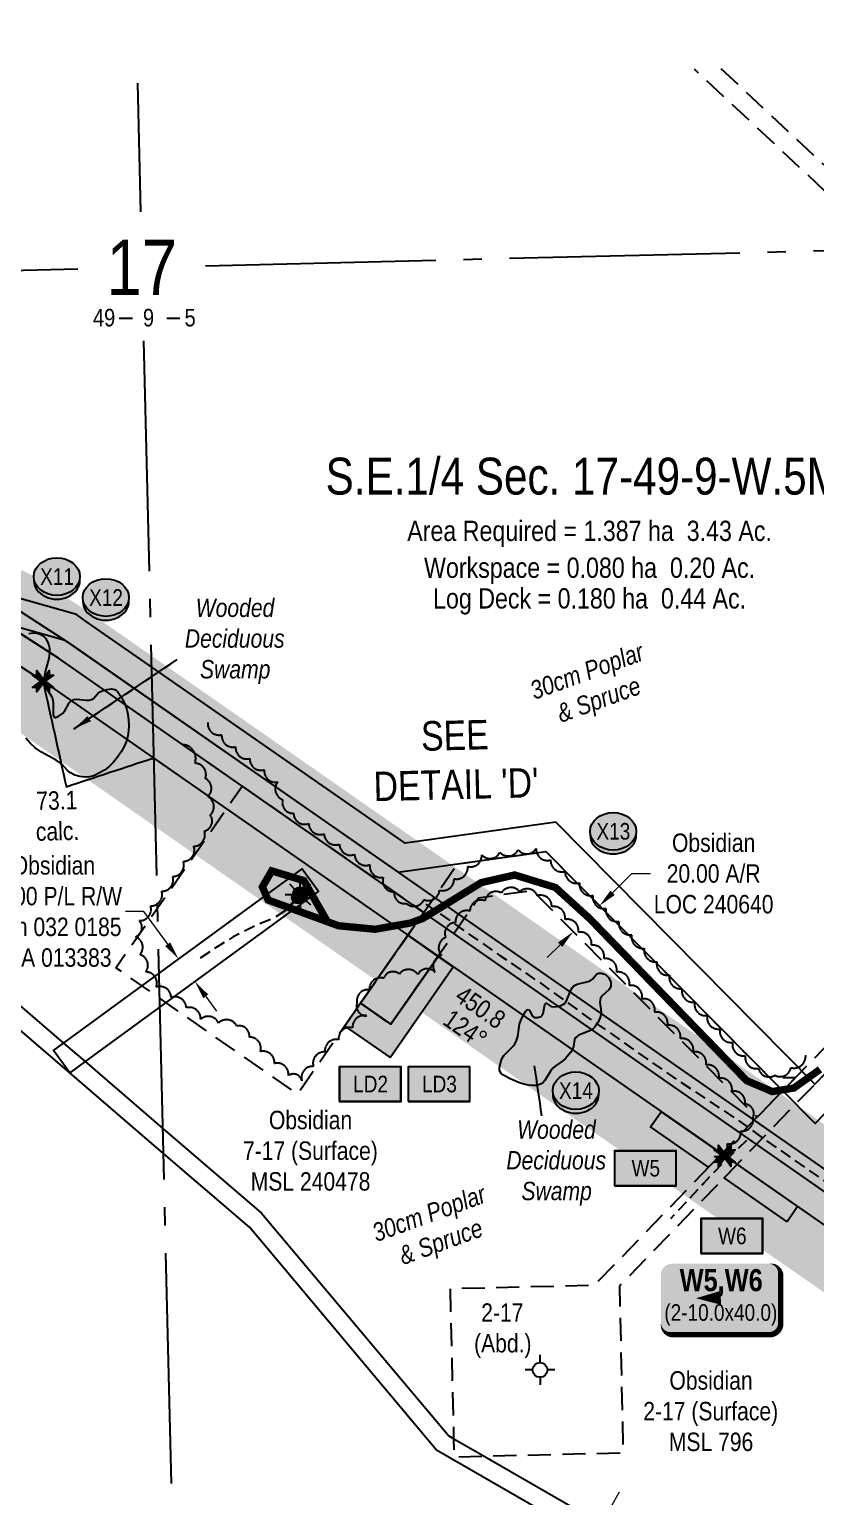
# Model space of a CAD drawing. Extents: x 610158 to 618425, y 5897307 to 5901062.
# Drawn here: x 614656 to 615082, y 5898438 to 5899234 of the extents above; entities that cross this region are included whole.
import ezdxf
from ezdxf.enums import TextEntityAlignment as Align

# ---------------------------------------------------------------- set-up
doc = ezdxf.new("R2010")
doc.units = 0
doc.header["$LTSCALE"] = 5
doc.header["$PDSIZE"] = 0.5
for name, pattern in [('0', [1, 1, 0]), ('foc-ACCESSROAD', [3.75, 2.5, -1.25]), ('foc-QUARTERLINE', [33, 25, -3, 2, -3]), ('UG_PIPE', [1.875, 1.25, -0.625])]:
    doc.linetypes.add(name, pattern=pattern)
doc.layers.get('Defpoints').update_dxf_attribs({"color": 9})
for name, color, linetype in [('10', 1, 'Continuous'), ('9', 3, 'Continuous'), ('AS-PIPE-UG', 44, 'UG_PIPE'), ('AS-ROADS', 254, 'Continuous'), ('AS-SYMBOL', 7, 'Continuous'), ('C-AR', 13, 'foc-ACCESSROAD'), ('C-RW', 13, 'Continuous'), ('C-SYMBOL', 7, 'Continuous'), ('C-WS', 13, 'foc-ACCESSROAD'), ('C-WS-S', 8, 'Continuous'), ('DETAIL-T', 7, 'Continuous'), ('F-WS-S', 8, 'Continuous'), ('L-AREAREQUIRED', 7, 'Continuous'), ('L-AREAWORK', 5, 'Continuous'), ('L-BD1', 253, 'Continuous'), ('L-MON', 1, 'Continuous'), ('L-SECLBL', 7, 'Continuous'), ('L-SECQ', 8, 'foc-QUARTERLINE'), ('L-TIE-T', 7, 'Continuous'), ('P-BUFFER-H 30m', 51, 'Continuous'), ('P-CROSSINGS', 250, 'Continuous'), ('P-PROPOSED', 10, 'Continuous'), ('P-PROPOSED-H', 21, 'Continuous'), ('P-TEMP-BLOCKS', 250, 'Continuous'), ('P-TEMP-H', 41, 'Continuous'), ('P-TEMP_WORKSPACE', 46, 'Continuous'), ('P-WORKAREA', 113, 'Continuous'), ('P-WORKAREA-H', 111, 'Continuous'), ('T-BUSH', 110, '0'), ('T-BUSH-T', 110, 'Continuous'), ('WETLAND', 143, 'Continuous'), ('WETLAND BLOCK', 146, 'Continuous'), ('WETLAND-T', 146, 'Continuous')]:
    doc.layers.add(name, color=color, linetype=linetype)
doc.layers.add('AS-PIPE-AG', color=7, linetype='Continuous', true_color=0x7d00fa)
doc.layers.add('P-100m WELL BORE BUFFER', color=7, linetype='Continuous', true_color=0xf5ffd6)
for name, color, linetype, lineweight in [('C-AR-T', 13, 'Continuous', 9), ('C-FLOWLINE-T', 13, 'Continuous', 9), ('C-RW-T', 13, 'Continuous', 9), ('C-WS-T', 13, 'Continuous', 9)]:
    doc.layers.add(name, color=color, linetype=linetype, lineweight=lineweight)
doc.styles.add('100L', font='ARIALN.TTF', dxfattribs={"height": 11})
doc.styles.add('175L', font='ARIALN.TTF', dxfattribs={"height": 20})
doc.styles.add('80', font='ARIALN.TTF', dxfattribs={"height": 10})
doc.styles.add('80CG', font='ARIALN.TTF', dxfattribs={"height": 10})
doc.styles.add('80L', font='ARIALN.TTF', dxfattribs={"height": 10})
doc.styles.add('80LS', font='ARIALNI.TTF', dxfattribs={"height": 10})
doc.styles.add('BOLD', font='ARIALNB.TTF')
doc.styles.add('Crossing', font='ARIALN.TTF', dxfattribs={"height": 10})
doc.styles.add('SIMPLEX', font='ARIALN.TTF')
doc.dimstyles.new('Compass 5 000', dxfattribs={"dimscale": 5, "dimtxt": 9, "dimasz": 2, "dimexe": 0.2, "dimexo": 0.0625, "dimgap": 0.5, "dimtad": 0, "dimtih": 1, "dimtoh": 1, "dimzin": 0, "dimdsep": 46, "dimtxsty": '80CG', "dimcen": 0.1, "dimse1": 1, "dimse2": 1, "dimclrd": 256, "dimclrt": 256, "dimaunit": 1, "dimadec": 4, "dimazin": 0, "dimtfac": 0.06, "dimtofl": 0, "dimtmove": 0, "dimatfit": 1, "dimfxl": 0.2, "dimtolj": 1, "dimtzin": 0, "dimlwd": -1, "dimarcsym": 0})

# ---------------------------------------------------------------- blocks, each defined once
blk = doc.blocks.new('RISER')
h = blk.add_hatch(color=255)
h.dxf.hatch_style = 1
edge = h.paths.add_edge_path()
edge.add_arc((0, 0), 0.7, 0, 360)
blk.add_hatch(color=13).paths.add_polyline_path([(0.58, -0.15), (-0.58, -0.15, 0.774597)])
at = {"color": 13}
blk.add_line((-0.58, -0.15), (0.58, -0.15), dxfattribs=at)
blk.add_circle((0, 0), 0.6, dxfattribs=at)
blk = doc.blocks.new('GAS')
h = blk.add_hatch(color=255)
h.dxf.hatch_style = 1
edge = h.paths.add_edge_path()
edge.add_arc((0, 0), 0.9, 0, 360)
for p, q in [((0, 0.81), (0, 1.62)), ((-0.81, 0), (-1.62, 0)), ((-0.57, 0.57), (-1.14, 1.14)), ((0.57, 0.57), (1.14, 1.14)), ((1.62, 0), (0.81, 0)), ((-0.57, -0.57), (-1.14, -1.14)), ((0, -0.81), (0, -1.62)), ((1.14, -1.14), (0.57, -0.57))]:
    blk.add_line(p, q)
blk.add_circle((0, 0), 0.8)
blk = doc.blocks.new('L-SECLBL')
at = {"layer": '9', "color": 7}
for p, q in [((-5.08, -27.83), (-12.29, -27.83)), ((20.7, -27.83), (13.5, -27.83))]:
    blk.add_line(p, q, dxfattribs=at)
at = {"layer": '10', "color": 2, "style": 'SIMPLEX'}
blk.add_attdef('SEC', text='', height=30, dxfattribs=at).set_placement((0, 0), align=Align.MIDDLE)
at = {"layer": '10', "color": 5, "style": '80L'}
blk.add_attdef('TWP', text='', height=9.5, dxfattribs=at).set_placement((-14.43, -27.37), align=Align.MIDDLE_RIGHT)
blk.add_attdef('RGE', text='', height=9.5, dxfattribs=at).set_placement((3.62, -27.37), align=Align.MIDDLE_CENTER)
blk.add_attdef('MER', text='', height=9.5, dxfattribs=at).set_placement((23.17, -27.37), align=Align.MIDDLE_LEFT)
blk = doc.blocks.new('*D378')
at = {"layer": 'C-AR-T', "transparency": 16777216}
for p, q in [((614972.1, 5898765.35), (614982.63, 5898775.78)), ((614982.63, 5898775.78), (614992.63, 5898775.78)), ((614943.68, 5898737.22), (614936.57, 5898730.19))]:
    blk.add_line(p, q, dxfattribs=at)
for points in [[(614970.92, 5898766.54), (614973.27, 5898764.17), (614964.99, 5898758.32)], [(614942.5, 5898738.41), (614944.85, 5898736.04), (614950.78, 5898744.26)]]:
    blk.add_solid(points, dxfattribs=at)
at = {"layer": 'Defpoints', "color": 0, "transparency": 16777216}
for p in [(614959.04, 5898764.32), (614964.99, 5898758.32), (614944.84, 5898750.27)]:
    blk.add_point(p, dxfattribs=at)
at = {"layer": 'C-AR-T', "transparency": 16777216, "insert": (615026.92, 5898775.78), "char_height": 10, "attachment_point": 5, "style": '80CG'}
blk.add_mtext('\\A1;Obsidian\\P20.00 A/R\\PLOC 240640', dxfattribs=at)
blk = doc.blocks.new('*D387')
at = {"layer": 'C-FLOWLINE-T', "transparency": 16777216}
for p, q in [((614970.94, 5898431.75), (614975.93, 5898440.41)), ((614955.91, 5898405.72), (614950.91, 5898397.06)), ((614950.91, 5898397.06), (614940.91, 5898397.06))]:
    blk.add_line(p, q, dxfattribs=at)
for points in [[(614969.49, 5898432.59), (614972.38, 5898430.92), (614965.94, 5898423.09)], [(614954.47, 5898406.55), (614957.35, 5898404.88), (614960.91, 5898414.38)]]:
    blk.add_solid(points, dxfattribs=at)
at = {"layer": 'Defpoints', "color": 0, "transparency": 16777216}
for p in [(614923.31, 5898447.69), (614918.28, 5898438.98), (614960.91, 5898414.38)]:
    blk.add_point(p, dxfattribs=at)
at = {"layer": 'C-FLOWLINE-T', "transparency": 16777216, "insert": (614889.42, 5898397.06), "char_height": 10, "attachment_point": 5, "style": '80CG'}
blk.add_mtext('\\A1;Obsidian\\P10.06 Flowline R/W\\PPLA 975', dxfattribs=at)
blk = doc.blocks.new('*D390')
at = {"layer": 'C-RW-T', "transparency": 16777216}
for p, q in [((614717.87, 5898755.17), (614707.87, 5898755.17)), ((614730.8, 5898737.46), (614717.87, 5898755.17)), ((614751.42, 5898709.19), (614757.31, 5898701.11))]:
    blk.add_line(p, q, dxfattribs=at)
for points in [[(614732.14, 5898738.44), (614729.45, 5898736.47), (614736.69, 5898729.38)], [(614752.76, 5898710.17), (614750.07, 5898708.21), (614745.52, 5898717.27)]]:
    blk.add_solid(points, dxfattribs=at)
at = {"layer": 'Defpoints', "color": 0, "transparency": 16777216}
for p in [(614752.79, 5898741.12), (614736.69, 5898729.38), (614761.63, 5898729.02)]:
    blk.add_point(p, dxfattribs=at)
at = {"layer": 'C-RW-T', "transparency": 16777216, "insert": (614668.78, 5898755.17), "char_height": 10, "attachment_point": 5, "style": '80CG'}
blk.add_mtext('\\A1;Obsidian\\P15.00 P/L R/W\\PPlan 032 0185\\PPLA 013383', dxfattribs=at)
blk = doc.blocks.new('GABD')
for p, q in [((0, 0.81), (0, 1.62)), ((-0.81, 0), (-1.62, 0)), ((1.62, 0), (0.81, 0)), ((0, -0.81), (0, -1.62))]:
    blk.add_line(p, q)
blk.add_circle((0, 0), 0.8)
blk = doc.blocks.new('TEMP')
h = blk.add_hatch(color=255)
h.dxf.hatch_style = 1
h.paths.add_polyline_path([(0, 0.25), (-0.67, 1.15), (-0.67, 0.67), (-1.15, 0.67), (-0.25, 0), (-1.15, -0.67), (-0.67, -0.67), (-0.67, -1.15), (0, -0.25), (0.67, -1.15), (0.67, -0.67), (1.15, -0.67), (0.25, 0), (1.15, 0.67), (0.67, 0.67), (0.67, 1.15)])
h.paths.add_polyline_path([(0.57, 0.85), (0.57, 0.57), (0.85, 0.57), (0.08, 0), (0.85, -0.57), (0.57, -0.57), (0.57, -0.85), (0, -0.08), (-0.57, -0.85), (-0.57, -0.57), (-0.85, -0.57), (-0.08, 0), (-0.85, 0.57), (-0.57, 0.57), (-0.57, 0.85), (0, 0.08)], flags=16)
h = blk.add_hatch(color=1)
h.dxf.hatch_style = 1
h.paths.add_polyline_path([(0, 0.08), (-0.57, 0.85), (-0.57, 0.57), (-0.85, 0.57), (-0.08, 0), (-0.85, -0.57), (-0.57, -0.57), (-0.57, -0.85), (0, -0.08), (0.57, -0.85), (0.57, -0.57), (0.85, -0.57), (0.08, 0), (0.85, 0.57), (0.57, 0.57), (0.57, 0.85)])
at = {"color": 1}
for p, q in [((-0.08, 0), (0.08, 0)), ((0, 0.08), (0, -0.08))]:
    blk.add_line(p, q, dxfattribs=at)
at = {"color": 255, "flags": 128}
blk.add_lwpolyline([(-0.25, 0), (-1.15, 0.67), (-0.67, 0.67), (-0.67, 1.15), (0, 0.25), (0.67, 1.15), (0.67, 0.67), (1.15, 0.67), (0.25, 0), (1.15, -0.67), (0.67, -0.67), (0.67, -1.15), (0, -0.25), (-0.67, -1.15), (-0.67, -0.67), (-1.15, -0.67)], close=True, dxfattribs=at)
at = {"color": 1, "flags": 128}
blk.add_lwpolyline([(-0.08, 0), (-0.85, 0.57), (-0.57, 0.57), (-0.57, 0.85), (0, 0.08), (0.57, 0.85), (0.57, 0.57), (0.85, 0.57), (0.08, 0), (0.85, -0.57), (0.57, -0.57), (0.57, -0.85), (0, -0.08), (-0.57, -0.85), (-0.57, -0.57), (-0.85, -0.57)], close=True, dxfattribs=at)
blk = doc.blocks.new('Temp_Area_Small_Pink')
at = {"true_color": 0xff8aff}
h = blk.add_hatch(color=211, dxfattribs=at)
h.dxf.hatch_style = 1
h.paths.add_polyline_path([(-16.83, -9.44), (16.33, -9.44), (16.33, 9.05), (-16.83, 9.05)])
at = {"color": 250}
for points in [[(-17.03, -9.64), (16.53, -9.64), (16.53, 9.25), (-17.03, 9.25)], [(-16.93, -9.54), (16.43, -9.54), (16.43, 9.15), (-16.93, 9.15)]]:
    blk.add_lwpolyline(points, close=True, dxfattribs=at)
at = {"color": 250, "style": '80L'}
blk.add_attdef('TEMPORARY', text='', height=9, dxfattribs=at).set_placement((0, -0.15), align=Align.MIDDLE_CENTER)
blk = doc.blocks.new('*U514')
at = {"true_color": 0xff8aff}
h = blk.add_hatch(color=211, dxfattribs=at)
edge = h.paths.add_edge_path()
edge.add_line((-26.5, -20), (26.5, -20))
edge.add_arc((26.5, -14), 6, 270, 360)
edge.add_line((32.5, -14), (32.5, 12.5))
edge.add_arc((26.5, 12.5), 6, 0, 90)
edge.add_line((26.5, 18.5), (-26.5, 18.5))
edge.add_arc((-26.5, 12.5), 6, 90, 180)
edge.add_line((-32.5, 12.5), (-32.5, -14))
edge.add_arc((-26.5, -14), 6, 180, 270)
at = {"color": 250, "flags": 128}
blk.add_lwpolyline([(-26.5, -20, 3, 3, 0), (26.5, -20, 3, 3, 0.414214), (32.5, -14, 3, 3, 0), (32.5, 12.5, 3, 0, 0.414214), (26.5, 18.5, 0, 0, 0), (-26.5, 18.5, 0, 0, 0.414214), (-32.5, 12.5, 0, 0, 0), (-32.5, -14, 0, 3, 0.414214)], format="xyseb", close=True, dxfattribs=at)
at = {"flags": 128}
blk.add_lwpolyline([(-13.5, -0.24, 0, 7.5, 0), (0, 0, 0, 0, 0)], format="xyseb", dxfattribs=at)
at = {"color": 250}
for tag, p, height, style in [('TEMP_AREA_W1_001', (-9.21, 2.24), 12, 'BOLD'), ('ENTER_TEXT_001', (-30.66, -12.47), 9, '80')]:
    blk.add_attdef(tag, p, '', height=height, dxfattribs=dict(at, style=style))
blk = doc.blocks.new('xing2')
h = blk.add_hatch(color=50)
h.dxf.hatch_style = 1
edge = h.paths.add_edge_path()
edge.add_ellipse((0, 0), major_axis=(-12.5, 0), ratio=0.816297, start_angle=0, end_angle=360)
h = blk.add_hatch(color=250)
h.dxf.hatch_style = 1
edge = h.paths.add_edge_path()
edge.add_ellipse((0, -2.05), major_axis=(-12.5, 0), ratio=0.816297, start_angle=0, end_angle=180)
edge.add_line((12.5, -2.05), (12.5, 0))
edge.add_ellipse((0, 0), major_axis=(-12.5, 0), ratio=0.816297, start_angle=0, end_angle=180, ccw=False)
edge.add_line((-12.5, 0), (-12.5, -2.05))
at = {"color": 250}
blk.add_ellipse((0, 0), major_axis=(-12.5, 0), ratio=0.816297, dxfattribs=at)
blk.add_ellipse((0, -2.05), major_axis=(-12.5, 0), ratio=0.816297, start_param=0, end_param=3.141593, dxfattribs=at)
at = {"color": 250, "style": 'Crossing'}
blk.add_attdef('CROSSING', text='', height=9, dxfattribs=at).set_placement((0.09, 0.02), align=Align.MIDDLE_CENTER)
at = {"color": 250, "style": 'Crossing', "flags": 1}
for tag, p in [('OWNER', (0.09, -12.49)), ('DESCRIPTION', (0.09, -25.77)), ('LOCATION', (0.09, -39.3)), ('DWG_REF', (0.09, -52.84))]:
    blk.add_attdef(tag, text='', height=9, dxfattribs=at).set_placement(p, align=Align.MIDDLE_CENTER)
blk = doc.blocks.new('Temp_Area3')
h = blk.add_hatch(color=111)
h.dxf.hatch_style = 1
h.paths.add_polyline_path([(-16.83, -9.44), (16.33, -9.44), (16.33, 9.05), (-16.83, 9.05)])
at = {"color": 250}
for points in [[(-17.03, -9.64), (16.53, -9.64), (16.53, 9.25), (-17.03, 9.25)], [(-16.93, -9.54), (16.43, -9.54), (16.43, 9.15), (-16.93, 9.15)]]:
    blk.add_lwpolyline(points, close=True, dxfattribs=at)
at = {"color": 250, "style": '80L'}
blk.add_attdef('TEMPORARY', text='', height=9, dxfattribs=at).set_placement((0, -0.15), align=Align.MIDDLE_CENTER)

msp = doc.modelspace()

# ---------------------------------------------------------------- hatches: boundary and pattern name
at = {"layer": 'P-BUFFER-H 30m'}
h = msp.add_hatch(color=256, dxfattribs=at)
h.dxf.hatch_style = 1
edge = h.paths.add_edge_path()
edge.add_line((615913.713, 5898137.599), (615867.457, 5898135.745))
edge.add_line((615867.457, 5898135.745), (615666.44, 5898200.005))
edge.add_line((615666.44, 5898200.005), (615608.487, 5898275.014))
edge.add_arc((615584.756, 5898256.679), 29.989, 37.689691, 55.182579)
edge.add_line((615601.879, 5898281.299), (615577.588, 5898298.193))
edge.add_line((615577.588, 5898298.193), (615557.134, 5898312.418))
edge.add_line((615557.134, 5898312.418), (615540.072, 5898324.284))
edge.add_line((615540.072, 5898324.284), (615512.151, 5898343.727))
edge.add_line((615512.151, 5898343.727), (615058.614, 5898659.543))
edge.add_line((615058.614, 5898659.543), (614688.634, 5898917.176))
edge.add_arc((614671.497, 5898892.566), 29.989, 55.1489, 57.0489)
edge.add_line((614687.808, 5898917.731), (614658.072, 5898937.005))
edge.add_arc((614641.761, 5898911.841), 29.989, 57.0489, 74.215427)
edge.add_line((614649.918, 5898940.699), (614580.511, 5898960.319))
edge.add_arc((614572.354, 5898931.461), 29.989, 74.215427, 135.220277)
edge.add_line((614551.067, 5898952.584), (614517.111, 5898918.366))
edge.add_line((614517.111, 5898918.366), (613916.376, 5898903.684))
edge.add_line((613916.376, 5898903.684), (613896.273, 5898903.193))
edge.add_line((613896.273, 5898903.193), (613885.042, 5898902.918))
edge.add_line((613885.042, 5898902.918), (613880.152, 5899087.564))
edge.add_arc((613850.174, 5899086.77), 29.989, 1.516952, 91.760143)
edge.add_line((613849.253, 5899116.745), (613820.647, 5899115.866))
edge.add_line((613820.647, 5899115.866), (613818.397, 5899204.514))
edge.add_arc((613788.417, 5899203.753), 29.989, 1.454001, 91.52732)
edge.add_line((613787.618, 5899233.731), (613772.629, 5899233.331))
edge.add_arc((613773.428, 5899203.353), 29.989, 91.52732, 181.453997)
edge.add_line((613743.449, 5899202.592), (613746.846, 5899068.754))
edge.add_arc((613776.825, 5899069.515), 29.989, 181.453997, 271.760143)
edge.add_line((613777.747, 5899039.54), (613806.401, 5899040.421))
edge.add_line((613806.401, 5899040.421), (613811.148, 5898861.054))
edge.add_arc((613841.126, 5898861.848), 29.989, 181.515887, 271.400065)
edge.add_line((613841.859, 5898831.868), (613897.976, 5898833.239))
edge.add_line((613897.976, 5898833.239), (613918.079, 5898833.731))
edge.add_line((613918.079, 5898833.731), (614542.115, 5898848.983))
edge.add_arc((614541.382, 5898878.962), 29.989, 271.400065, 315.220277)
edge.add_line((614562.669, 5898857.839), (614585.618, 5898880.965))
edge.add_line((614585.618, 5898880.965), (614622.991, 5898870.401))
edge.add_line((614622.991, 5898870.401), (614646.404, 5898855.225))
edge.add_line((614646.404, 5898855.225), (615015.772, 5898598.018))
edge.add_line((615015.772, 5898598.018), (615452.501, 5898293.906))
edge.add_line((615452.501, 5898293.906), (615480.408, 5898274.458))
edge.add_line((615480.408, 5898274.458), (615523.332, 5898244.606))
edge.add_line((615523.332, 5898244.606), (615543.786, 5898230.381))
edge.add_line((615543.786, 5898230.381), (615553.391, 5898223.701))
edge.add_line((615553.391, 5898223.701), (615615.673, 5898143.087))
edge.add_arc((615639.404, 5898161.422), 29.989, 217.689691, 252.272295)
edge.add_line((615630.273, 5898132.857), (615852.192, 5898061.915))
edge.add_arc((615861.323, 5898090.48), 29.989, 252.272295, 272.294891)
edge.add_line((615862.524, 5898060.515), (615906.282, 5898062.269))
edge.add_arc((615905.081, 5898092.233), 29.989, 272.294891, 327.445132)
edge.add_line((615930.358, 5898076.096), (615940.19, 5898091.497))
edge.add_arc((615914.913, 5898107.634), 29.989, 327.445132, 452.294891)
at = {"layer": 'P-PROPOSED-H'}
h = msp.add_hatch(color=256, dxfattribs=at)
h.dxf.hatch_style = 1
h.paths.add_polyline_path([(614635.504, 5898898.027), (614663.132, 5898880.119), (615032.909, 5898622.628), (615469.638, 5898318.516), (615495.014, 5898319.117), (615041.478, 5898634.933), (614671.497, 5898892.566), (614641.761, 5898911.841), (614572.354, 5898931.461), (614529.902, 5898888.681), (613917.109, 5898873.704), (613917.346, 5898863.711), (614541.382, 5898878.962), (614576.775, 5898914.629)])
at = {"layer": 'P-TEMP-H'}
h = msp.add_hatch(color=256, dxfattribs=at)
h.dxf.hatch_style = 1
h.paths.add_polyline_path([(614851.424, 5898675.943), (614885.651, 5898725.17), (614877.447, 5898730.883), (614851.828, 5898694.035), (614835.413, 5898705.448), (614826.802, 5898693.062)])
h = msp.add_hatch(color=256, dxfattribs=at)
h.dxf.hatch_style = 1
h.paths.add_polyline_path([(614998.451, 5898646.622), (615031.265, 5898623.773), (615024.22, 5898616.498), (614992.739, 5898638.419)])
h = msp.add_hatch(color=256, dxfattribs=at)
h.dxf.hatch_style = 1
h.paths.add_polyline_path([(615066.726, 5898586.899), (615032.58, 5898610.676), (615039.625, 5898617.951), (615072.439, 5898595.102)])
at = {"layer": 'P-WORKAREA-H'}
h = msp.add_hatch(color=256, dxfattribs=at)
h.dxf.hatch_style = 1
h.paths.add_polyline_path([(614835.413, 5898705.448), (614851.828, 5898694.035), (614877.447, 5898730.883), (614861.041, 5898742.307)])

# ---------------------------------------------------------------- linework, layer by layer
at = {"layer": 'AS-PIPE-AG', "flags": 128}
msp.add_lwpolyline([(614801.056, 5898762.708), (614803.283, 5898765.107)], dxfattribs=at)
at = {"layer": 'AS-PIPE-UG', "flags": 128}
for points in [[(614800.968, 5898762.479), (614799.398, 5898760.502), (614796.483, 5898756.921), (614788.422, 5898751.635), (614778.852, 5898747.799), (614766.234, 5898741.427), (614755.803, 5898734.898), (614746.121, 5898728.388)], [(614870.813, 5898759.146), (614883.307, 5898750.651), (614910.887, 5898731.347), (614933.406, 5898716.08), (614958.188, 5898698.105), (615002.408, 5898667.11), (615038.745, 5898642.922), (615061.803, 5898626.521), (615119.597, 5898586.426), (615151.285, 5898564.153), (615151.279, 5898564.174), (615206.777, 5898526.651), (615263.679, 5898486.832), (615316.535, 5898450.391), (615356.437, 5898422.997), (615411.748, 5898384.407), (615486.688, 5898330.977), (615515.299, 5898310.791), (615544.825, 5898290.994), (615568.673, 5898275.318), (615584.062, 5898263.21), (615598.617, 5898250.621), (615606.84, 5898241.875), (615615.299, 5898228.944), (615623.72, 5898215.602), (615624.711, 5898210.939), (615633.505, 5898201.07), (615641.505, 5898190.509), (615654.854, 5898176.68), (615667.008, 5898170.117), (615674.21, 5898167.545), (615674.258, 5898167.611), (615689.448, 5898163.705), (615729.458, 5898152.398), (615756.884, 5898143.829), (615782.682, 5898135.111), (615819.794, 5898123.008), (615853.52, 5898112.133), (615873.842, 5898105.384), (615887.595, 5898100.893), (615899.528, 5898097.04), (615899.542, 5898097.012), (615903.496, 5898094.048), (615906.831, 5898091.617), (615909.485, 5898091.143)], [(615044.787, 5898630.919), (615033.46, 5898620.395), (615021.561, 5898607.801), (615003.506, 5898588.477)]]:
    msp.add_lwpolyline(points, dxfattribs=at)
at = {"layer": 'AS-ROADS', "const_width": 3.997, "flags": 128}
msp.add_lwpolyline([(614817.393, 5898749.684), (614804.636, 5898771.946), (614787.196, 5898777.241), (614782.118, 5898768.575), (614785.241, 5898761.428), (614823.41, 5898747.486), (614843.272, 5898745.57), (614862.395, 5898748.944), (614869.257, 5898751.482), (614900.861, 5898770.886), (614919.002, 5898775.026), (614941.107, 5898768.236), (614959.822, 5898751.205), (615044.82, 5898663.446), (615058.719, 5898657.516), (615070.445, 5898659.46), (615084.629, 5898669.564)], dxfattribs=at)
at = {"layer": 'C-AR', "flags": 128}
msp.add_lwpolyline([(615071.328, 5898665.145), (615050.463, 5898643.599), (614928.772, 5898766.548), (614899.4, 5898762.457), (614851.828, 5898694.035), (614835.411, 5898705.449), (614887.978, 5898781.051), (614935.935, 5898787.731), (615057.342, 5898665.069)], close=True, dxfattribs=at)
at = {"layer": 'C-RW'}
msp.add_lwpolyline([(614061.446, 5899188.388), (614076.309, 5899182.569), (614090.288, 5899177.097), (614142.229, 5899156.767), (614300.576, 5899094.778), (614496.082, 5899018.253), (614677.107, 5898900.914), (615047.224, 5898643.186), (615512.033, 5898319.52), (615495.014, 5898319.117), (615041.478, 5898634.933), (614671.497, 5898892.566), (614491.493, 5899009.244), (614274.622, 5899094.134), (614086.221, 5899167.885), (614072.243, 5899173.356), (614035.494, 5899187.742)], dxfattribs=at)
at = {"layer": 'C-RW', "flags": 128}
msp.add_lwpolyline([(615253.138, 5898838.411), (615081.898, 5898661.585), (614941.32, 5898803.616), (614859.566, 5898792.229), (614686.078, 5898912.9), (614681.24, 5898916.266), (613971.804, 5899116.818), (613970.973, 5899151.302), (613955.983, 5899150.941), (613957.081, 5899105.386), (614674.357, 5898902.626), (614677.721, 5898900.449), (614855.822, 5898776.568), (614935.948, 5898787.729), (615082.015, 5898640.152), (615259.638, 5898823.569), (615363.984, 5898826.085), (615363.622, 5898841.075)], close=True, dxfattribs=at)
at = {"layer": 'C-RW'}
for points in [[(615124.23, 5898310.332), (615109.003, 5898309.971), (615036.722, 5898370.621), (614876.643, 5898463.011), (614775.162, 5898583.913), (614727.454, 5898624.898), (614677.608, 5898667.719), (614485.096, 5898833.1), (614477.426, 5898839.689), (614472.438, 5898843.975), (614487.649, 5898844.347), (614492.505, 5898840.172), (614674.318, 5898683.871), (614685.992, 5898673.835), (614727.128, 5898638.473), (614781.718, 5898591.545), (614883.209, 5898470.838), (614886.051, 5898469.198), (614902.467, 5898459.723), (615042.514, 5898378.896), (615124.23, 5898310.332)], [(614685.992, 5898673.835), (614677.608, 5898667.719), (614668.772, 5898679.826), (614674.318, 5898683.871), (614715.859, 5898714.18), (614725.148, 5898720.957), (614803.781, 5898778.325), (614812.616, 5898766.217), (614728.89, 5898705.133), (614725.586, 5898702.722), (614685.992, 5898673.835)]]:
    msp.add_lwpolyline(points, close=True, dxfattribs=at)
at = {"layer": 'C-WS', "flags": 128}
for points in [[(615329.581, 5899219.954), (615335.727, 5899119.627), (615336.424, 5898964.353), (615383.679, 5898965.495), (615384.542, 5898929.842), (615524.624, 5898933.242), (615525.103, 5898913.136), (615409.452, 5898910.33), (615385.011, 5898909.753), (615385.271, 5898899.742), (615385.858, 5898874.118), (615285.345, 5898871.699), (614975.876, 5898552.119), (614977.77, 5898461.425), (614902.491, 5898459.62), (614886.305, 5898459.232), (614886.069, 5898469.099), (614884.111, 5898550.697), (614962.316, 5898552.572), (615285.001, 5898885.8), (615283.131, 5898963.066), (615016.467, 5899212.16)], [(615030.832, 5899212.518), (615297.491, 5898963.413), (615330.321, 5898964.206), (615329.624, 5899119.475), (615323.479, 5899219.802)]]:
    msp.add_lwpolyline(points, dxfattribs=at)
msp.add_lwpolyline([(614771.192, 5898823.184), (614869.652, 5898754.693), (614801.172, 5898656.199), (614702.691, 5898724.7)], close=True, dxfattribs=at)
at = {"layer": 'L-SECQ', "flags": 128}
for points in [[(614714.339, 5899204.639), (614716.017, 5899134.698)], [(614751.234, 5899105.554), (615520.074, 5899124.214)], [(613912.085, 5899085.187), (614681.998, 5899103.873)], [(614717.696, 5899064.745), (614736.025, 5898301.085)]]:
    msp.add_lwpolyline(points, dxfattribs=at)
at = {"layer": 'P-PROPOSED', "flags": 128}
msp.add_lwpolyline([(614635.504, 5898898.027), (614663.132, 5898880.119), (615032.909, 5898622.628), (615469.638, 5898318.516), (615495.014, 5898319.117), (615041.478, 5898634.933), (614671.497, 5898892.566), (614641.761, 5898911.841), (614572.354, 5898931.461), (614529.902, 5898888.681), (613917.109, 5898873.704), (613917.346, 5898863.711), (614541.382, 5898878.962), (614576.775, 5898914.629)], close=True, dxfattribs=at)
at = {"layer": 'P-TEMP_WORKSPACE'}
for points in [[(614851.424, 5898675.943), (614885.651, 5898725.17), (614877.447, 5898730.883), (614851.828, 5898694.035), (614835.413, 5898705.448), (614826.802, 5898693.062)], [(614998.451, 5898646.622), (615031.265, 5898623.773), (615024.22, 5898616.498), (614992.739, 5898638.419)], [(615066.726, 5898586.899), (615032.58, 5898610.676), (615039.625, 5898617.951), (615072.439, 5898595.102)]]:
    msp.add_lwpolyline(points, close=True, dxfattribs=at)
at = {"layer": 'P-WORKAREA'}
msp.add_lwpolyline([(614835.413, 5898705.448), (614851.828, 5898694.035), (614877.447, 5898730.883), (614861.041, 5898742.307)], close=True, dxfattribs=at)
at = {"layer": 'T-BUSH', "flags": 128}
for points in [[(614752.528, 5898857.689, 0.5205671), (614760.064, 5898851.12, 0.5205671), (614767.599, 5898844.552, 0.5205671), (614775.294, 5898838.179, 0.5205671), (614783.218, 5898832.084, 0.5205671), (614790.439, 5898825.512, 0.5205671), (614793.199, 5898815.904, 0.5205671), (614798.978, 5898808.497, 0.5205671), (614807.278, 5898802.926, 0.5205671), (614815.576, 5898797.351, 0.5205671), (614823.863, 5898791.762, 0.5205671), (614832.15, 5898786.172, 0.5205671), (614840.437, 5898780.582, 0.5205671), (614847.67, 5898773.772, 0.5205671), (614853.696, 5898765.861, 0.5205671), (614860.239, 5898759.617, 0.5205671), (614869.774, 5898761.659, 0.5205671), (614878.251, 5898766.768, 0.5205671), (614886.094, 5898772.965, 0.5205671), (614893.491, 5898779.689, 0.5205671), (614901.122, 5898785.914, 0.5205671), (614911.022, 5898787.292, 0.5205671), (614920.923, 5898788.67, 0.5205671), (614930.633, 5898789.344, 0.5205671), (614938.486, 5898783.159, 0.5205671), (614946.339, 5898776.974, 0.5205671), (614954.193, 5898770.789, 0.5205671), (614961.423, 5898763.901, 0.5205671), (614968.51, 5898756.852, 0.5205671), (614975.598, 5898749.802, 0.5205671), (614982.491, 5898742.566, 0.5205671), (614989.313, 5898735.259, 0.5205671), (614996.135, 5898727.953, 0.5205671), (615002.957, 5898720.646, 0.5205671), (615009.78, 5898713.34, 0.5205671), (615016.618, 5898706.049, 0.5205671), (615023.478, 5898698.778, 0.5205671), (615030.338, 5898691.507, 0.5205671), (615037.198, 5898684.236, 0.5205671), (615044.057, 5898676.965, 0.5205671), (615051.238, 5898670.097, 0.5205671), (615060.121, 5898666.403, 0.5205671), (615068.829, 5898670.47, 0.5205671), (615076.817, 5898677.304, 0.5205671)], [(615027.123, 5898622.399, 0.5205671), (615034.363, 5898629.287, 0.5205671), (615041.602, 5898636.174, 0.5205671), (615048.28, 5898643.574, 0.5205671), (615043.972, 5898650.726, 0.5205671), (615036.806, 5898657.69, 0.5205671), (615029.753, 5898664.767, 0.5205671), (615022.787, 5898671.932, 0.5205671), (615015.822, 5898679.096, 0.5205671), (615008.856, 5898686.261, 0.5205671), (615001.891, 5898693.425, 0.5205671), (614994.925, 5898700.59, 0.5205671), (614988.039, 5898707.83, 0.5205671), (614981.173, 5898715.089, 0.5205671), (614974.306, 5898722.349, 0.5205671), (614967.44, 5898729.608, 0.5205671), (614960.574, 5898736.868, 0.5205671), (614953.588, 5898744.009, 0.5205671), (614946.345, 5898750.893, 0.5205671), (614939.102, 5898757.776, 0.5205671), (614931.322, 5898763.787, 0.5205671), (614921.748, 5898765.961, 0.5205671), (614911.779, 5898765.288, 0.5205671), (614902.899, 5898761.03, 0.5205671), (614894.64, 5898755.458, 0.5205671), (614886.854, 5898749.195, 0.5205671), (614881.519, 5898741.136, 0.5205671), (614879.302, 5898731.404, 0.5205671), (614875.772, 5898722.241, 0.5205671), (614866.398, 5898721.037, 0.5205671), (614856.458, 5898721.307, 0.5205671), (614847.936, 5898719, 0.5205671), (614840.146, 5898712.742, 0.5205671), (614833.486, 5898705.516, 0.5205671), (614838.717, 5898698.579, 0.5205671), (614831.084, 5898692.13, 0.5205671), (614823.452, 5898685.68, 0.5205671), (614816.059, 5898678.998, 0.5205671), (614809.803, 5898671.205, 0.5205671), (614803.548, 5898663.413, 0.5205671), (614796.278, 5898666.273, 0.5205671), (614788.665, 5898672.744, 0.5205671), (614781.051, 5898679.215, 0.5205671), (614775.076, 5898687.06, 0.5205671), (614768.222, 5898693.062, 0.5205671), (614758.368, 5898694.716, 0.5205671), (614748.64, 5898696.65, 0.5205671), (614740.896, 5898702.965, 0.5205671), (614732.608, 5898708.512, 0.5205671), (614724.514, 5898714.172, 0.5205671), (614718.911, 5898722.446, 0.5205671), (614715.731, 5898731.799, 0.5205671), (614713.329, 5898741.498, 0.5205671), (614715.439, 5898750.274, 0.5205671), (614721.46, 5898758.249, 0.5205671), (614727.481, 5898766.223, 0.5205671), (614733.482, 5898774.212, 0.5205671), (614739.191, 5898782.413, 0.5205671), (614744.9, 5898790.614, 0.5205671), (614750.608, 5898798.815, 0.5205671), (614753.877, 5898807.609, 0.5205671), (614752.57, 5898817.516, 0.5205671), (614751.17, 5898827.387, 0.5205671), (614745.498, 5898835.613, 0.5205671), (614738.528, 5898845.72, 0.5205671)]]:
    msp.add_lwpolyline(points, format="xyb", dxfattribs=at)
at = {"layer": 'WETLAND'}
msp.add_lwpolyline([(614655.375, 5898905.955), (614657.861, 5898906.317), (614659.959, 5898906.222), (614661.667, 5898905.664), (614663.168, 5898904.68), (614664.395, 5898903.481), (614665.153, 5898902.274), (614666.032, 5898900.207), (614666.615, 5898898.006), (614666.674, 5898895.477), (614666.209, 5898892.448), (614664.519, 5898885.911), (614663.988, 5898883.12), (614663.887, 5898880.267), (614664.395, 5898877.835), (614665.232, 5898876.056), (614667.509, 5898872.288), (614668.215, 5898870.741), (614668.617, 5898868.375), (614668.72, 5898861.81), (614669.119, 5898860.687), (614669.441, 5898860.432), (614669.852, 5898860.374), (614671.402, 5898860.986), (614673.672, 5898862.556), (614675.041, 5898864.149), (614677.358, 5898868.367), (614678.583, 5898869.65), (614679.724, 5898870.166), (614681.211, 5898870.361), (614686.512, 5898869.883), (614688.209, 5898869.883), (614689.545, 5898870.163), (614690.587, 5898870.741), (614692.619, 5898873.344), (614693.316, 5898874.015), (614695.197, 5898874.996), (614697.681, 5898875.652), (614700.302, 5898875.946), (614702.046, 5898875.652), (614702.75, 5898875.227), (614703.45, 5898874.54), (614705.32, 5898871.833), (614706.583, 5898869.75), (614707.654, 5898867.388), (614708.515, 5898864.786), (614709.148, 5898861.997), (614709.539, 5898859.069), (614709.669, 5898856.116), (614709.535, 5898853.24), (614709.14, 5898850.552), (614708.347, 5898847.681), (614707.123, 5898844.716), (614705.506, 5898841.751), (614703.554, 5898838.893), (614701.344, 5898836.25), (614698.944, 5898833.903), (614696.429, 5898831.924), (614693.861, 5898830.362), (614690.754, 5898828.879), (614688.405, 5898828.179), (614685.884, 5898828.017), (614683.153, 5898828.355), (614680.443, 5898829.164), (614678.037, 5898830.362), (614676.544, 5898831.584), (614673.126, 5898835.273), (614670.218, 5898837.377), (614662.252, 5898841.688), (614658.939, 5898844.004), (614656.34, 5898846.43), (614653.847, 5898849.149)], dxfattribs=at)
msp.add_lwpolyline([(614926.316, 5898702.13), (614927.033, 5898701.51), (614928.678, 5898698.501), (614929.59, 5898697.765), (614931.415, 5898697.704), (614933.41, 5898698.31), (614933.978, 5898698.856), (614934.397, 5898699.83), (614935.285, 5898704.693), (614935.647, 5898705.263), (614936.138, 5898705.404), (614938.866, 5898703.767), (614940.246, 5898703.534), (614941.877, 5898703.649), (614943.681, 5898704.111), (614945.414, 5898704.858), (614946.333, 5898705.574), (614947.115, 5898706.676), (614949.403, 5898712.609), (614950.089, 5898713.812), (614950.871, 5898714.68), (614951.764, 5898715.294), (614952.876, 5898715.797), (614958.834, 5898717.301), (614960.171, 5898717.837), (614961.239, 5898718.5), (614963.462, 5898721.129), (614964.513, 5898721.774), (614966.049, 5898721.772), (614967.787, 5898721.228), (614968.88, 5898720.494), (614969.879, 5898719.414), (614970.643, 5898718.143), (614971.061, 5898716.863), (614971.061, 5898714.68), (614970.779, 5898713.763), (614970.178, 5898712.853), (614966.66, 5898709.669), (614965.604, 5898708.132), (614965.258, 5898706.04), (614965.841, 5898700.629), (614965.604, 5898698.31), (614964.292, 5898695.238), (614962.33, 5898692.308), (614961.371, 5898691.407), (614960.04, 5898690.618), (614954.974, 5898688.719), (614953.365, 5898687.943), (614952.126, 5898686.95), (614951.417, 5898685.76), (614950.871, 5898681.94), (614950.282, 5898680.442), (614949.381, 5898678.888), (614946.506, 5898675.392), (614945.055, 5898674.117), (614941.434, 5898671.684), (614939.958, 5898670.481), (614938.435, 5898668.607), (614935.322, 5898663.553), (614934.377, 5898662.477), (614933.41, 5898661.751), (614932.005, 5898661.157), (614930.353, 5898660.833), (614928.466, 5898660.781), (614926.36, 5898661.002), (614924.029, 5898661.501), (614921.549, 5898662.266), (614916.494, 5898664.479), (614912.62, 5898666.561), (614911.625, 5898667.413), (614911.037, 5898668.299), (614910.785, 5898669.317), (614910.788, 5898670.609), (614911.583, 5898674.301), (614912.148, 5898675.697), (614913.087, 5898677.108), (614918.096, 5898682.224), (614919.076, 5898683.469), (614919.768, 5898684.669), (614920.631, 5898687.467), (614921.596, 5898694.099), (614922.496, 5898696.673), (614924.785, 5898700.968), (614925.602, 5898701.881), (614926.316, 5898702.13)], close=True, dxfattribs=at)

# ---------------------------------------------------------------- block references
at = {"layer": 'AS-SYMBOL', "xscale": 4.998132549999966, "yscale": 4.998132549999966, "zscale": 4.998132549999966}
msp.add_blockref('RISER', (614801.049, 5898762.696), dxfattribs=at)
at = {"layer": 'C-WS-S', "color": 6, "xscale": 4.999999999999851, "yscale": 4.999999999999851, "zscale": 4.999999999999851}
msp.add_blockref('GAS', (614802.651, 5898764.293), dxfattribs=at)
at = {"layer": 'F-WS-S', "color": 6, "xscale": 4.998132549999936, "yscale": 4.998132549999936, "zscale": 4.998132549999936}
msp.add_blockref('GABD', (614932.738, 5898506.541), dxfattribs=at)
at = {"layer": 'L-MON', "xscale": 4.99813254999997, "yscale": 4.99813254999997, "zscale": 4.99813254999997}
for p in [(614663.132, 5898880.119), (615032.909, 5898622.628)]:
    msp.add_blockref('TEMP', p, dxfattribs=at)
at = {"layer": 'L-SECLBL', "color": 6, "xscale": 0.99962651, "yscale": 0.99962651, "zscale": 0.99962651}
msp.add_blockref('L-SECLBL', (614716.737, 5899104.716), dxfattribs=at).add_auto_attribs({'SEC': '17', 'TWP': '49', 'RGE': '9', 'MER': '5'})
at = {"layer": 'P-100m WELL BORE BUFFER', "xscale": 0.99962651, "yscale": 0.99962651, "zscale": 0.99962651}
for p, values in [((614878.168, 5898661.773), {'TEMPORARY': 'LD3'}), ((614990.126, 5898616.11), {'TEMPORARY': 'W5'}), ((615037.058, 5898579.375), {'TEMPORARY': 'W6'})]:
    msp.add_blockref('Temp_Area_Small_Pink', p, dxfattribs=at).add_auto_attribs(values)
at = {"layer": 'P-CROSSINGS', "color": 5, "xscale": 0.99962651, "yscale": 0.99962651, "zscale": 0.99962651}
for p, values in [((614670.655, 5898936.885), {'CROSSING': 'X11'}), ((614697.224, 5898925.504), {'CROSSING': 'X12'}), ((614972.429, 5898798.697), {'CROSSING': 'X13'}), ((614952.133, 5898658.024), {'CROSSING': 'X14'})]:
    msp.add_blockref('xing2', p, dxfattribs=at).add_auto_attribs(values)
at = {"layer": 'P-TEMP-BLOCKS', "xscale": 0.99962651, "yscale": 0.99962651, "zscale": 0.99962651}
msp.add_blockref('Temp_Area3', (614840.823, 5898661.773), dxfattribs=at).add_auto_attribs({'TEMPORARY': 'LD2'})
at = {"layer": 'P-TEMP-BLOCKS'}
ref = msp.add_blockref('*U514', (615030.811, 5898545.647), dxfattribs=dict(at, xscale=0.99962651, yscale=0.99962651, zscale=0.99962651))
ref.add_attrib('TEMP_AREA_W1_001', 'W5,W6', (615008.509, 5898549.229), dxfattribs={"layer": '0', "color": 250, "height": 11.9955, "style": 'BOLD'})
ref.add_attrib('ENTER_TEXT_001', '(2-10.0x40.0)', (615000.163, 5898533.182), dxfattribs={"layer": '0', "color": 250, "height": 8.99664, "style": '80'})

# ---------------------------------------------------------------- texts
at = {"layer": 'C-SYMBOL', "color": 3, "style": '175L'}
msp.add_text('S.E.1/4 Sec. 17-49-9-W.5M.', height=19.99253, dxfattribs=at).set_placement((614959.629, 5898975.394), align=Align.BOTTOM_CENTER)
at = {"layer": 'C-WS-T', "char_height": 9.99237, "attachment_point": 1, "style": '80L'}
for s, width, insert in [('\\pi23.31;Obsidian\\P\\pi9.2382;7-17 (Surface)\\P\\pi13.437;MSL 240478', 90.42004, (614762.362, 5898647.112)), ('\\pi17.582;Obsidian\\P\\pi3.4083;2-17 (Surface)\\P\\pi17.272;MSL 796', 78.96468, (614985.35, 5898505.836))]:
    msp.add_mtext_dynamic_manual_height_columns(s, width=width, gutter_width=49.981, heights=[0], dxfattribs=dict(at, insert=insert))
at = {"layer": 'DETAIL-T', "color": 3, "insert": (614886.855, 5898837.453), "char_height": 16, "width": 88.77119, "attachment_point": 5, "rotation": 1.400065, "style": '80CG'}
msp.add_mtext("SEE\\PDETAIL 'D'", dxfattribs=at)
at = {"layer": 'L-AREAREQUIRED', "color": 5, "style": '100L'}
msp.add_text('Area Required = 1.387 ha  3.43 Ac.', height=10.99589, dxfattribs=at).set_placement((614959.629, 5898952.902), align=Align.BOTTOM_CENTER)
at = {"layer": 'L-AREAWORK', "color": 5, "style": '100L'}
for s, p in [('Workspace = 0.080 ha  0.20 Ac.', (614959.629, 5898932.91)), ('Log Deck = 0.180 ha  0.44 Ac.', (614959.629, 5898916.278))]:
    msp.add_text(s, height=10.99589, dxfattribs=at).set_placement(p, align=Align.BOTTOM_CENTER)
at = {"layer": 'L-BD1', "style": '80L'}
for s, p in [('450.8', (614900.469, 5898703.279)), ('124°', (614892.329, 5898691.589))]:
    msp.add_text(s, height=9.9963, rotation=325.1489, dxfattribs=at).set_placement(p, align=Align.MIDDLE)
at = {"layer": 'L-TIE-T', "insert": (614670.479, 5898820.47), "char_height": 9.9963, "width": 22.66997, "attachment_point": 2, "rotation": 1.400065, "style": '80L'}
msp.add_mtext('73.1\\Pcalc.', dxfattribs=at)
at = {"layer": 'T-BUSH-T', "char_height": 9.98852, "attachment_point": 1, "rotation": 20, "style": '80LS'}
for insert in [(614925.909, 5898879.229), (614840.237, 5898585.075)]:
    msp.add_mtext_dynamic_manual_height_columns('\\pi0.37579;30cm Poplar \\P\\pi9.7375;& Spruce', width=65.35673, gutter_width=49.981, heights=[0], dxfattribs=dict(at, insert=insert))
at = {"layer": 'WETLAND-T', "attachment_point": 1, "style": '80L'}
for s, insert, char_height in [('\\pi7.6925;{\\fArial Narrow|b0|i1|c0|p34;Wooded \\P\\pi1.816;Deciduous\\P\\pi10.022;Swamp}', (614738.264, 5898924.993), 10), ('\\pi7.7005;{\\fArial Narrow|b0|i1|c0|p34;Wooded \\P\\pi1.8262;Deciduous\\P\\pi10.029;Swamp}', (614912.635, 5898641.927), 9.99617)]:
    msp.add_mtext_dynamic_manual_height_columns(s, width=57.17903, gutter_width=49.981, heights=[0], dxfattribs=dict(at, insert=insert, char_height=char_height))

# ---------------------------------------------------------------- dimensions: what is measured, and where the dimension line sits
at = {"layer": 'C-AR-T'}
dim = msp.add_linear_dim(base=(614964.988, 5898758.318), p1=(614944.839, 5898750.266), p2=(614959.043, 5898764.324), angle=44.705363, text='Obsidian\\P20.00 A/R\\PLOC 240640', dimstyle='Compass 5 000', dxfattribs=at)
dim.commit()
dim.dimension.update_dxf_attribs({"geometry": '*D378', "text_midpoint": (615026.923, 5898775.781), "dimtype": 161})
at = {"layer": 'C-FLOWLINE-T'}
dim = msp.add_aligned_dim(p1=(614923.311, 5898447.693), p2=(614918.282, 5898438.979), distance=49.216, text='Obsidian\\P10.06 Flowline R/W\\PPLA 975', dimstyle='Compass 5 000', dxfattribs=at)
dim.commit()
dim.dimension.update_dxf_attribs({"geometry": '*D387', "text_midpoint": (614889.417, 5898397.055)})
at = {"layer": 'C-RW-T'}
dim = msp.add_linear_dim(base=(614736.689, 5898729.378), p1=(614761.625, 5898729.016), p2=(614752.791, 5898741.125), angle=126.113181, text='Obsidian\\P15.00 P/L R/W\\PPlan 032 0185\\PPLA 013383', dimstyle='Compass 5 000', dxfattribs=at)
dim.commit()
dim.dimension.update_dxf_attribs({"geometry": '*D390', "text_midpoint": (614668.783, 5898755.175), "dimtype": 161})

# ---------------------------------------------------------------- leaders
at = {"layer": 'L-TIE-T', "color": 5, "path_type": 1}
for points in [[(614663.132, 5898880.119), (614675.794, 5898822.717)], [(614723.13, 5898838.34), (614675.794, 5898822.717)]]:
    msp.add_leader(points, dimstyle='Compass 5 000', override={"dimgap": 0.5, "dimtad": 0}, dxfattribs=at)
at = {"layer": 'WETLAND BLOCK', "path_type": 1}
for points in [[(614679.917, 5898854.254), (614735.913, 5898891.87)], [(614929.591, 5898671.486), (614933.553, 5898644.436)]]:
    msp.add_leader(points, dimstyle='Compass 5 000', override={"dimgap": 0.5, "dimtad": 0}, dxfattribs=at)

# ---------------------------------------------------------------- next in the draw order: texts
at = {"layer": 'F-WS-S', "insert": (614896.574, 5898542.635), "char_height": 9.98479, "attachment_point": 1, "style": '80LS', "bg_fill": 2}
msp.add_mtext_dynamic_manual_height_columns('\\A1;\\pi4.2625;{\\fArial Narrow|b0|i0|c0|p34;2\\A0;-17\\P\\pi0.39387;(Abd.)}', width=30.55142, gutter_width=49.962, heights=[0], dxfattribs=at)

doc.saveas('drawing.dxf')
